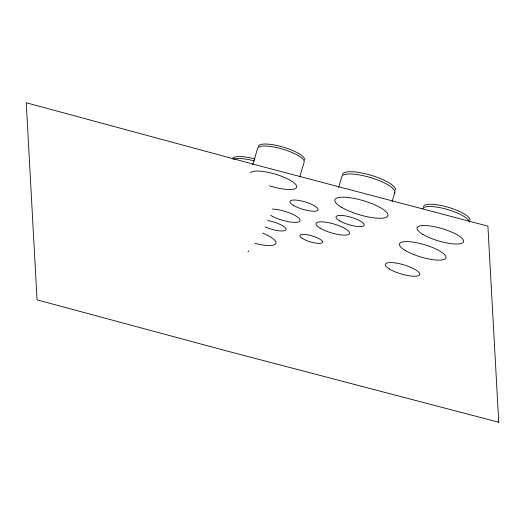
<?xml version="1.0" encoding="UTF-8"?>
<svg xmlns="http://www.w3.org/2000/svg" width="525" height="525" viewBox="0 0 525 525"><rect width="100%" height="100%" fill="white"/><g stroke="black" fill="none" stroke-linecap="round" stroke-linejoin="round"><path stroke-width="0.79" d="M252.715 164.798L257.611 148.378A24.268 6.405 16.6 0 1 282.529 149.074A24.268 6.405 16.6 0 1 304.159 162.146L299.729 177.004M338.546 187.504L341.775 176.682A27.667 7.304 16.6 0 1 372.488 178.185A27.667 7.304 16.6 0 1 394.104 193.489M392.07 201.652L394.833 192.38M233.599 159.265A24.268 6.405 16.6 0 1 254.468 160.939M232.424 158.904A24.268 6.405 16.6 0 1 255.058 158.957M250.386 172.889A24.268 6.405 16.6 0 1 277.174 174.746A24.268 6.405 16.6 0 1 296.441 187.727A24.268 6.405 16.6 0 1 269.509 185.778M258.202 146.396A24.268 6.405 16.6 0 1 283.119 147.085A24.268 6.405 16.6 0 1 304.749 160.164M342.444 174.425A27.667 7.304 16.6 0 1 370.853 175.212A27.667 7.304 16.6 0 1 395.509 190.122M422.73 208.871A24.268 6.405 16.6 0 1 446.631 209.272A24.268 6.405 16.6 0 1 469.33 222.075M423.406 206.607A24.268 6.405 16.6 0 1 448.324 207.303A24.268 6.405 16.6 0 1 469.947 220.375M262.447 233.067A23.546 6.215 16.6 0 1 275.789 243.79A23.546 6.215 16.6 0 1 254.855 243.357M248.804 250.858A17.476 4.613 16.6 0 1 247.925 251.843M272.324 209.042A17.476 4.613 16.6 0 1 296.021 216.051A17.476 4.613 16.6 0 1 294.341 222.357A17.476 4.613 16.6 0 1 270.644 215.348M267.619 220.526A14.332 3.78 16.6 0 1 286.033 229.681A14.332 3.78 16.6 0 1 265.217 226.931M498.75 422.244L221.904 349.683L37.039 299.847L26.25 102.756L257.211 165.218L487.896 226.131L498.75 422.244M341.309 207.152A27.667 7.304 16.6 0 0 386.538 217.12A27.667 7.304 16.6 0 0 356.337 198.863A27.667 7.304 16.6 0 0 341.309 207.152M422.71 234.281A24.268 6.405 16.6 0 0 462.387 243.023A24.268 6.405 16.6 0 0 435.901 227.01A24.268 6.405 16.6 0 0 422.71 234.281M405.123 250.386A24.268 6.405 16.6 0 0 444.793 259.127A24.268 6.405 16.6 0 0 418.307 243.108A24.268 6.405 16.6 0 0 405.123 250.386M389.478 269.043A17.962 4.738 16.6 0 0 418.832 275.513A17.962 4.738 16.6 0 0 399.23 263.662A17.962 4.738 16.6 0 0 389.478 269.043M320.092 228.119A17.476 4.613 16.6 0 0 348.659 234.412A17.476 4.613 16.6 0 0 329.588 222.882A17.476 4.613 16.6 0 0 320.092 228.119M339.452 220.717A14.68 3.872 16.6 0 0 363.451 226.006A14.68 3.872 16.6 0 0 347.425 216.32A14.68 3.872 16.6 0 0 339.452 220.717M293.363 205.327A14.68 3.872 16.6 0 0 317.356 210.617A14.68 3.872 16.6 0 0 301.337 200.931A14.68 3.872 16.6 0 0 293.363 205.327M302.781 238.665A11.747 3.097 16.6 0 0 321.989 242.898A11.747 3.097 16.6 0 0 309.166 235.141A11.747 3.097 16.6 0 0 302.781 238.665"/></g></svg>
